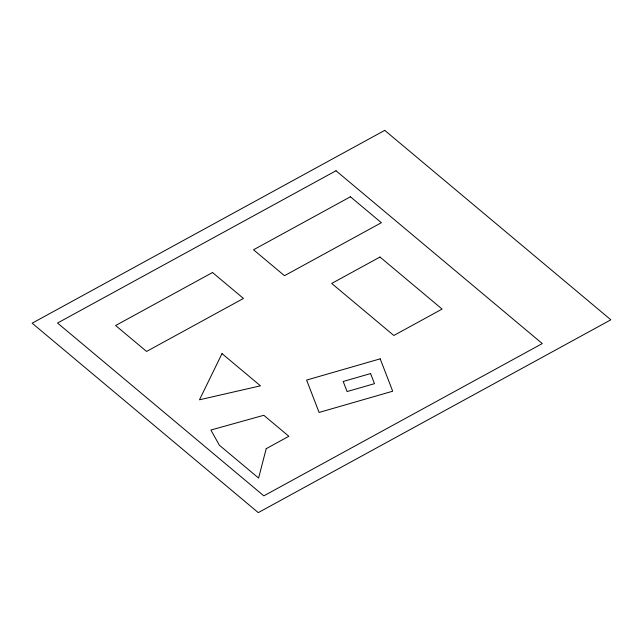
<?xml version="1.0" encoding="UTF-8"?>
<svg xmlns="http://www.w3.org/2000/svg" width="643" height="643" viewBox="0 0 643 643"><rect width="100%" height="100%" fill="white"/><g stroke="black" fill="none" stroke-linecap="round" stroke-linejoin="round"><path stroke-width="0.96" d="M266.218 448.661L258.59 478.062L219.359 445.197L210.888 430.038L263.799 415.282L288.86 436.275L266.218 448.661M222.012 353.61L199.475 399.793L260.463 385.824L222.012 353.61M384.731 130.376L32.15 323.196L258.269 512.624L610.85 319.804L384.731 130.376M336 170.757L57.54 323.043L263.823 495.857L542.282 343.571L336 170.757M350.427 196.782L253.527 249.773L284.479 275.702L381.379 222.711L350.427 196.782M212.52 272.519L115.619 325.519L146.572 351.448L243.472 298.448L212.52 272.519M379.989 257.039L331.708 283.442L393.829 335.485L442.103 309.082L379.989 257.039M380.198 358.842L306.598 380.069L319.097 412.444L392.696 391.217L380.198 358.842M370.585 373.575L343.201 381.476L347.099 391.563L374.483 383.662L370.585 373.575"/></g></svg>
